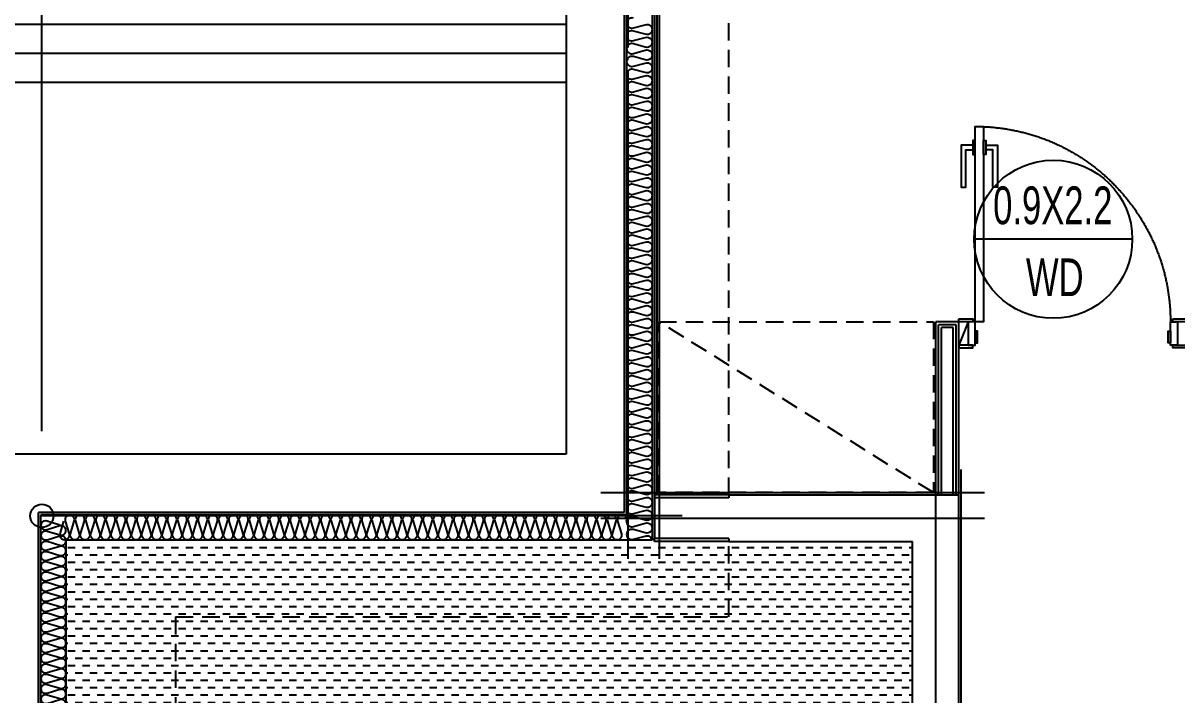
# Model space of a CAD drawing. Header units: millimetres. Extents: x -24416 to 92204, y -190080 to 23760.
# Drawn here: x 21913 to 26877, y -86019 to -83128 of the extents above; entities that cross this region are included whole.
import ezdxf
from ezdxf.enums import TextEntityAlignment as Align
from ezdxf.xclip import XClip

# ---------------------------------------------------------------- set-up
doc = ezdxf.new("R2010")
doc.units = ezdxf.units.MM
doc.header["$LTSCALE"] = 50
doc.header["$XCLIPFRAME"] = 0
for name, pattern in [('CEN', [62, 60, -1, 0, -1]), ('HID', [2.3, 1.5, -0.8]), ('평면도(기준)$0$CENTER2', [16.25, 15, -0.5, 0.25, -0.5])]:
    doc.linetypes.add(name, pattern=pattern)
for name, color, linetype in [('A-SOL252', 252, 'Continuous'), ('A-창호부호', 4, 'Continuous'), ('CEN_CON', 1, 'CEN'), ('CONC', 2, 'Continuous'), ('dan1', 7, 'HID'), ('FUR_가전', 8, 'HID'), ('INS', 8, 'Continuous'), ('SINA-F-FRAME', 4, 'Continuous'), ('WAL_DRY', 7, 'Continuous'), ('평면도(기준)$0$1.EC-F-DOOR', 4, 'Continuous'), ('평면도(기준)$0$1.EC-F-DOOR-F', 4, 'Continuous')]:
    doc.layers.add(name, color=color, linetype=linetype)
doc.layers.add('Defpoint', color=135, linetype='Continuous', plot=False)
doc.layers.add('MC', color=135, linetype='Continuous', plot=False)
doc.styles.add('HAUD01', font='Dotum.ttf')

# ---------------------------------------------------------------- blocks, each defined once
blk = doc.blocks.new('CO-102-28F', base_point=(243441.5, -43595.4))
at = {"layer": 'CEN_CON'}
blk.add_line((276761.5, -43650.4), (279611.5, -43650.4), dxfattribs=at)
at = {"layer": 'CONC'}
for p, q in [((276761.5, -43525.4), (279611.5, -43525.4)), ((279611.5, -43775.4), (276761.5, -43775.4)), ((277356.5, -45375.4), (277091.5, -45375.4))]:
    blk.add_line(p, q, dxfattribs=at)
blk = doc.blocks.new('A$C4D377245')
at = {"layer": 'A-창호부호'}
blk.add_line((675.4, 345), (14.6, 345), dxfattribs=at)
blk.add_circle((345, 345), 330.4, dxfattribs=at)
blk = doc.blocks.new('insul1')
blk.add_lwpolyline([(0, 0.25, 1.344031), (0.35, 0.25), (0.2, 0.75, -1.344031), (0.55, 0.75), (0.4, 0.25)], format="xyb")
blk = doc.blocks.new('A$C3C3C21E6')
at = {"layer": '평면도(기준)$0$1.EC-F-DOOR'}
blk.add_lwpolyline([(70, -210), (70, -1049.6), (106, -1049.6), (106, -210), (70, -210)], dxfattribs=at)
at = {"layer": '평면도(기준)$0$1.EC-F-DOOR', "color": 8}
for points in [[(60, -969.6), (10, -969.6), (10, -789.6), (30, -789.6), (30, -949.6), (60, -949.6)], [(116.1, -969.6), (166.1, -969.6), (166.1, -789.6), (146.1, -789.6), (146.1, -949.6), (116.1, -949.6)]]:
    blk.add_lwpolyline(points, dxfattribs=at)
for points in [[(70, -929.6), (70, -989.6), (60, -989.6), (60, -929.6)], [(106, -929.6), (106, -989.6), (116, -989.6), (116, -929.6)]]:
    blk.add_lwpolyline(points, close=True, dxfattribs=at)
at = {"layer": '평면도(기준)$0$1.EC-F-DOOR', "color": 1, "linetype": '평면도(기준)$0$CENTER2', "ltscale": 6}
blk.add_arc((69.4, -209.7), 840.6, 272.4982, 359.9824, dxfattribs=at)
at = {"layer": '평면도(기준)$0$1.EC-F-DOOR-F'}
for points in [[(60, -110), (40, -110), (0, -110), (0, -98), (60, -98)], [(920, -110), (940, -110), (980, -110), (980, -98), (920, -98)], [(40, -110), (70, -110), (70, -210), (40, -210)], [(70, -120), (80, -120), (80, -170), (70, -170)], [(910, -120), (900, -120), (900, -170), (910, -170)], [(940, -110), (910, -110), (910, -210), (940, -210)], [(0, -222), (60, -222), (60, -210), (0, -210)], [(920, -222), (980, -222), (980, -210), (920, -210)]]:
    blk.add_lwpolyline(points, close=True, dxfattribs=at)
blk = doc.blocks.new('U-121B(기본)1', base_point=(-58206.9, -129495.9))
at = {"layer": 'A-SOL252'}
h = blk.add_hatch(dxfattribs=at)
h.set_pattern_fill('DASH', color=256, scale=10, style=0)
h.set_pattern_definition([(360, (-375468.685, 48981.92), (31.75, 31.75), [31.75, -31.75])])
h.paths.add_polyline_path([(-68629.4, -122465.9), (-68636.9, -122465.9), (-68636.9, -121625.9), (-66109.4, -121625.9), (-66109.4, -121630.9), (-64996.9, -121630.9), (-64996.9, -124185.9), (-66251.9, -124185.9), (-66251.9, -122465.9)])
at = {"layer": 'CEN_CON'}
for p, q in [((-66221.9, -116505.9), (-66221.9, -121705.9)), ((-64896.9, -124415.9), (-64896.9, -121320.9)), ((-65986.9, -121520.9), (-68741.9, -121520.9)), ((-66336.9, -121530.9), (-64686.9, -121530.9))]:
    blk.add_line(p, q, dxfattribs=at)
at = {"layer": 'CONC'}
for p, q in [((-66486.9, -114465.9), (-66486.9, -121255.9)), ((-66236.9, -115125.9), (-66236.9, -121505.9)), ((-66486.9, -121255.9), (-68741.9, -121255.9)), ((-65786.9, -121443.9), (-66106.9, -121443.9)), ((-66106.9, -121443.9), (-66106.9, -121617.9)), ((-65786.9, -121430.9), (-64796.9, -121430.9)), ((-65786.9, -121430.9), (-65786.9, -121443.9)), ((-64796.9, -124260.9), (-64796.9, -121430.9)), ((-66236.9, -121505.9), (-68756.9, -121505.9)), ((-68756.9, -122570.9), (-68756.9, -121505.9)), ((-65786.9, -121617.9), (-66106.9, -121617.9)), ((-65786.9, -121617.9), (-65786.9, -121630.9)), ((-65786.9, -121630.9), (-64996.9, -121630.9)), ((-64996.9, -124260.9), (-64996.9, -121630.9))]:
    blk.add_line(p, q, dxfattribs=at)
at = {"layer": 'dan1'}
blk.add_line((-68166.9, -121955.9), (-68166.9, -123270.9), dxfattribs=at)
for points in [[(-65786.9, -121430.9), (-65786.9, -115495.9), (-63546.9, -115495.9), (-63546.9, -120585.9)], [(-68166.9, -121955.9), (-65786.9, -121955.9), (-65786.9, -121630.9)]]:
    blk.add_lwpolyline(points, dxfattribs=at)
at = {"layer": 'Defpoint'}
blk.add_circle((-68741.9, -121520.9), 50, dxfattribs=at)
at = {"layer": 'FUR_가전'}
blk.add_lwpolyline([(-64906.9, -121420.9), (-66086.9, -121420.9), (-66086.9, -120685.9), (-64906.9, -120685.9), (-64906.9, -121420.9), (-66086.9, -120685.9)], dxfattribs=at)
at = {"layer": 'INS'}
for p, q in [((-66226.9, -115130.9), (-66226.9, -121515.9)), ((-66116.9, -115285.9), (-66116.9, -121625.9)), ((-65786.9, -121430.9), (-66106.9, -121430.9)), ((-66106.9, -121430.9), (-66106.9, -121443.9)), ((-66226.9, -121515.9), (-68746.9, -121515.9)), ((-68746.9, -122570.9), (-68746.9, -121515.9)), ((-66116.9, -121625.9), (-68636.9, -121625.9)), ((-68636.9, -122570.9), (-68636.9, -121625.9)), ((-66106.9, -121630.9), (-66106.9, -121617.9)), ((-65786.9, -121630.9), (-66106.9, -121630.9))]:
    blk.add_line(p, q, dxfattribs=at)
blk.add_lwpolyline([(-66197.1, -119380.3, 0.524856), (-66226.9, -119400.9, 0.524856), (-66197.1, -119421.4), (-66146.7, -119407.8, -1.449198), (-66146.7, -119448.9), (-66197.1, -119435.3, 0.524856), (-66226.9, -119455.9, 0.524856), (-66197.1, -119476.4), (-66146.7, -119462.8, -1.449198), (-66146.7, -119503.9), (-66197.1, -119490.3, 0.524856), (-66226.9, -119510.9, 0.524856), (-66197.1, -119531.4), (-66146.7, -119517.8, -1.449198), (-66146.7, -119558.9), (-66197.1, -119545.3, 0.524856), (-66226.9, -119565.9, 0.524856), (-66197.1, -119586.4), (-66146.7, -119572.8, -1.449198), (-66146.7, -119613.9), (-66197.1, -119600.3, 0.524856), (-66226.9, -119620.9, 0.524856), (-66197.1, -119641.4), (-66146.7, -119627.8, -1.449198), (-66146.7, -119668.9), (-66197.1, -119655.3, 0.524856), (-66226.9, -119675.9, 0.524856), (-66197.1, -119696.4), (-66146.7, -119682.8, -1.449198), (-66146.7, -119723.9), (-66197.1, -119710.3, 0.524856), (-66226.9, -119730.9, 0.524856), (-66197.1, -119751.4), (-66146.7, -119737.8, -1.449198), (-66146.7, -119778.9), (-66197.1, -119765.3, 0.524856), (-66226.9, -119785.9, 0.524856), (-66197.1, -119806.4), (-66146.7, -119792.8, -1.449198), (-66146.7, -119833.9), (-66197.1, -119820.3, 0.524856), (-66226.9, -119840.9, 0.524856), (-66197.1, -119861.4), (-66146.7, -119847.8, -1.449198), (-66146.7, -119888.9), (-66197.1, -119875.3, 0.524856), (-66226.9, -119895.9, 0.524856), (-66197.1, -119916.4), (-66146.7, -119902.8, -1.449198), (-66146.7, -119943.9), (-66197.1, -119930.3, 0.524856), (-66226.9, -119950.9, 0.524856), (-66197.1, -119971.4), (-66146.7, -119957.8, -1.449198), (-66146.7, -119998.9), (-66197.1, -119985.3, 0.524856), (-66226.9, -120005.9, 0.524856), (-66197.1, -120026.4), (-66146.7, -120012.8, -1.449198), (-66146.7, -120053.9), (-66197.1, -120040.3, 0.524856), (-66226.9, -120060.9, 0.524856), (-66197.1, -120081.4), (-66146.7, -120067.8, -1.449198), (-66146.7, -120108.9), (-66197.1, -120095.3, 0.524856), (-66226.9, -120115.9, 0.524856), (-66197.1, -120136.4), (-66146.7, -120122.8, -1.449198), (-66146.7, -120163.9), (-66197.1, -120150.3, 0.524856), (-66226.9, -120170.9, 0.524856), (-66197.1, -120191.4), (-66146.7, -120177.8, -1.449198), (-66146.7, -120218.9), (-66197.1, -120205.3, 0.524856), (-66226.9, -120225.9, 0.524856), (-66197.1, -120246.4), (-66146.7, -120232.8, -1.449198), (-66146.7, -120273.9), (-66197.1, -120260.3, 0.524856), (-66226.9, -120280.9, 0.524856), (-66197.1, -120301.4), (-66146.7, -120287.8, -1.449198), (-66146.7, -120328.9), (-66197.1, -120315.3, 0.524856), (-66226.9, -120335.9, 0.524856), (-66197.1, -120356.4), (-66146.7, -120342.8, -1.449198), (-66146.7, -120383.9), (-66197.1, -120370.3, 0.524856), (-66226.9, -120390.9, 0.524856), (-66197.1, -120411.4), (-66146.7, -120397.8, -1.449198), (-66146.7, -120438.9), (-66197.1, -120425.3, 0.524856), (-66226.9, -120445.9, 0.524856), (-66197.1, -120466.4), (-66146.7, -120452.8, -1.449198), (-66146.7, -120493.9), (-66197.1, -120480.3, 0.524856), (-66226.9, -120500.9, 0.524856), (-66197.1, -120521.4), (-66146.7, -120507.8, -1.449198), (-66146.7, -120548.9), (-66197.1, -120535.3, 0.524856), (-66226.9, -120555.9, 0.524856), (-66197.1, -120576.4), (-66146.7, -120562.8, -1.449198), (-66146.7, -120603.9), (-66197.1, -120590.3, 0.524856), (-66226.9, -120610.9, 0.524856), (-66197.1, -120631.4), (-66146.7, -120617.8, -1.449198), (-66146.7, -120658.9), (-66197.1, -120645.3, 0.524856), (-66226.9, -120665.9, 0.524856), (-66197.1, -120686.4), (-66146.7, -120672.8, -1.449198), (-66146.7, -120713.9), (-66197.1, -120700.3, 0.524856), (-66226.9, -120720.9, 0.524856), (-66197.1, -120741.4), (-66146.7, -120727.8, -1.449198), (-66146.7, -120768.9), (-66197.1, -120755.3, 0.524856), (-66226.9, -120775.9, 0.524856), (-66197.1, -120796.4), (-66146.7, -120782.8, -1.449198), (-66146.7, -120823.9), (-66197.1, -120810.3, 0.524856), (-66226.9, -120830.9, 0.524856), (-66197.1, -120851.4), (-66146.7, -120837.8, -1.449198), (-66146.7, -120878.9), (-66197.1, -120865.3, 0.524856), (-66226.9, -120885.9, 0.524856), (-66197.1, -120906.4), (-66146.7, -120892.8, -1.449198), (-66146.7, -120933.9), (-66197.1, -120920.3, 0.524856), (-66226.9, -120940.9, 0.524856), (-66197.1, -120961.4), (-66146.7, -120947.8, -1.449198), (-66146.7, -120988.9), (-66197.1, -120975.3, 0.524856), (-66226.9, -120995.9, 0.524856), (-66197.1, -121016.4), (-66146.7, -121002.8, -1.449198), (-66146.7, -121043.9), (-66197.1, -121030.3, 0.524856), (-66226.9, -121050.9, 0.524856), (-66197.1, -121071.4), (-66146.7, -121057.8, -1.449198), (-66146.7, -121098.9), (-66197.1, -121085.3, 0.524856), (-66226.9, -121105.9, 0.524856), (-66197.1, -121126.4), (-66146.7, -121112.8, -1.449198), (-66146.7, -121153.9), (-66197.1, -121140.3, 0.524856), (-66226.9, -121160.9, 0.524856), (-66197.1, -121181.4), (-66146.7, -121167.8, -1.449198), (-66146.7, -121208.9), (-66197.1, -121195.3, 0.524856), (-66226.9, -121215.9, 0.524856), (-66197.1, -121236.4), (-66146.7, -121222.8, -1.449198), (-66146.7, -121263.9), (-66197.1, -121250.3, 0.524856), (-66226.9, -121270.9, 0.524856), (-66197.1, -121291.4), (-66146.7, -121277.8, -1.449198), (-66146.7, -121318.9), (-66197.1, -121305.3, 0.524856), (-66226.9, -121325.9, 0.524856), (-66197.1, -121346.4), (-66146.7, -121332.8, -1.449198), (-66146.7, -121373.9), (-66197.1, -121360.3, 0.524856), (-66226.9, -121380.9, 0.524856), (-66197.1, -121401.4), (-66146.7, -121387.8, -1.449198), (-66146.7, -121428.9), (-66197.1, -121415.3, 0.524856), (-66226.9, -121435.9, 0.524856), (-66197.1, -121456.4), (-66146.7, -121442.8, -1.449198), (-66146.7, -121483.9), (-66197.1, -121470.3, 0.524856), (-66226.9, -121490.9, 0.524856), (-66197.1, -121511.4), (-66146.7, -121497.8, -1.449198), (-66146.7, -121538.9), (-66197.1, -121525.3, 0.524856), (-66226.9, -121545.9, 0.524856), (-66197.1, -121566.4), (-66146.7, -121552.8, -1.449198), (-66146.7, -121593.9), (-66197.1, -121580.3, 0.524856), (-66226.9, -121600.9, 0.524856), (-66197.1, -121621.4), (-66146.7, -121607.8, -0.489145), (-66117.1, -121625.9)], format="xyb", dxfattribs=at)
at = {"layer": 'MC'}
for p, q in [((-66086.9, -116505.9), (-66086.9, -121705.9)), ((-64786.9, -124415.9), (-64786.9, -121320.9)), ((-66336.9, -121420.9), (-64686.9, -121420.9))]:
    blk.add_line(p, q, dxfattribs=at)
at = {"layer": 'SINA-F-FRAME'}
blk.add_line((-64756.9, -120685.9), (-64796.9, -120785.9), dxfattribs=at)
at = {"layer": 'WAL_DRY'}
for p, q in [((-66106.9, -115295.9), (-66106.9, -121430.9)), ((-66096.9, -115305.9), (-66096.9, -121430.9)), ((-64896.9, -121430.9), (-64896.9, -120685.9)), ((-64796.9, -120685.9), (-64896.9, -120685.9)), ((-64884.4, -121430.9), (-64884.4, -120698.4)), ((-64809.4, -120698.4), (-64884.4, -120698.4)), ((-64871.9, -121430.9), (-64871.9, -120710.9)), ((-64821.9, -120710.9), (-64871.9, -120710.9)), ((-64821.9, -121430.9), (-64821.9, -120710.9)), ((-64809.4, -121430.9), (-64809.4, -120698.4)), ((-64796.9, -121430.9), (-64796.9, -120685.9))]:
    blk.add_line(p, q, dxfattribs=at)
at = {"layer": 'INS', "row_count": 1}
for p, xscale, yscale, zscale, rotation, column_count, row_spacing, column_spacing in [((-68636.9, -122570.9), 110.0000000000003, 110.0000000000003, 110.0000000000003, 90, 23, 0, 44.00000000000006), ((-66226.9, -121515.9), 110, 110, 110, 180, 55, -3.155443620884047e-30, 44.00000000000001)]:
    blk.add_blockref('insul1', p, dxfattribs=dict(at, xscale=xscale, yscale=yscale, zscale=zscale, rotation=rotation, column_count=column_count, row_spacing=row_spacing, column_spacing=column_spacing))
at = {"layer": 'SINA-F-FRAME', "xscale": -1, "rotation": 180}
blk.add_blockref('A$C3C3C21E6', (-64796.9, -120895.9), dxfattribs=at)

msp = doc.modelspace()

# ---------------------------------------------------------------- linework, layer by layer
at = {"layer": 'CEN_CON'}
msp.add_line((21993.9, -84883.4), (21993.9, -77003.4), dxfattribs=at)

# ---------------------------------------------------------------- block references
ref = msp.add_blockref('CO-102-28F', (-11921.1, -83203.4))
XClip(ref).set_block_clipping_path([(261866.6864388323, -53915.4314148592), (288191.4609298514, -37395.4314165701)])
msp.add_blockref('U-121B(기본)1', (32528.9, -93223.4))
at = {"layer": 'A-창호부호', "xscale": 1.028985507291509, "yscale": 1.028985507291509, "zscale": 1.028985507291509}
msp.add_blockref('A$C4D377245', (25989.7, -84413.4), dxfattribs=at)

# ---------------------------------------------------------------- texts
at = {"layer": 'A-창호부호', "color": 6, "style": 'HAUD01', "width": 0.7}
for s, p in [('0.9X2.2', (26342.6, -83912.4)), ('WD', (26351.2, -84222))]:
    msp.add_text(s, height=162.5, dxfattribs=at).set_placement(p, align=Align.MIDDLE)

doc.saveas('drawing.dxf')
